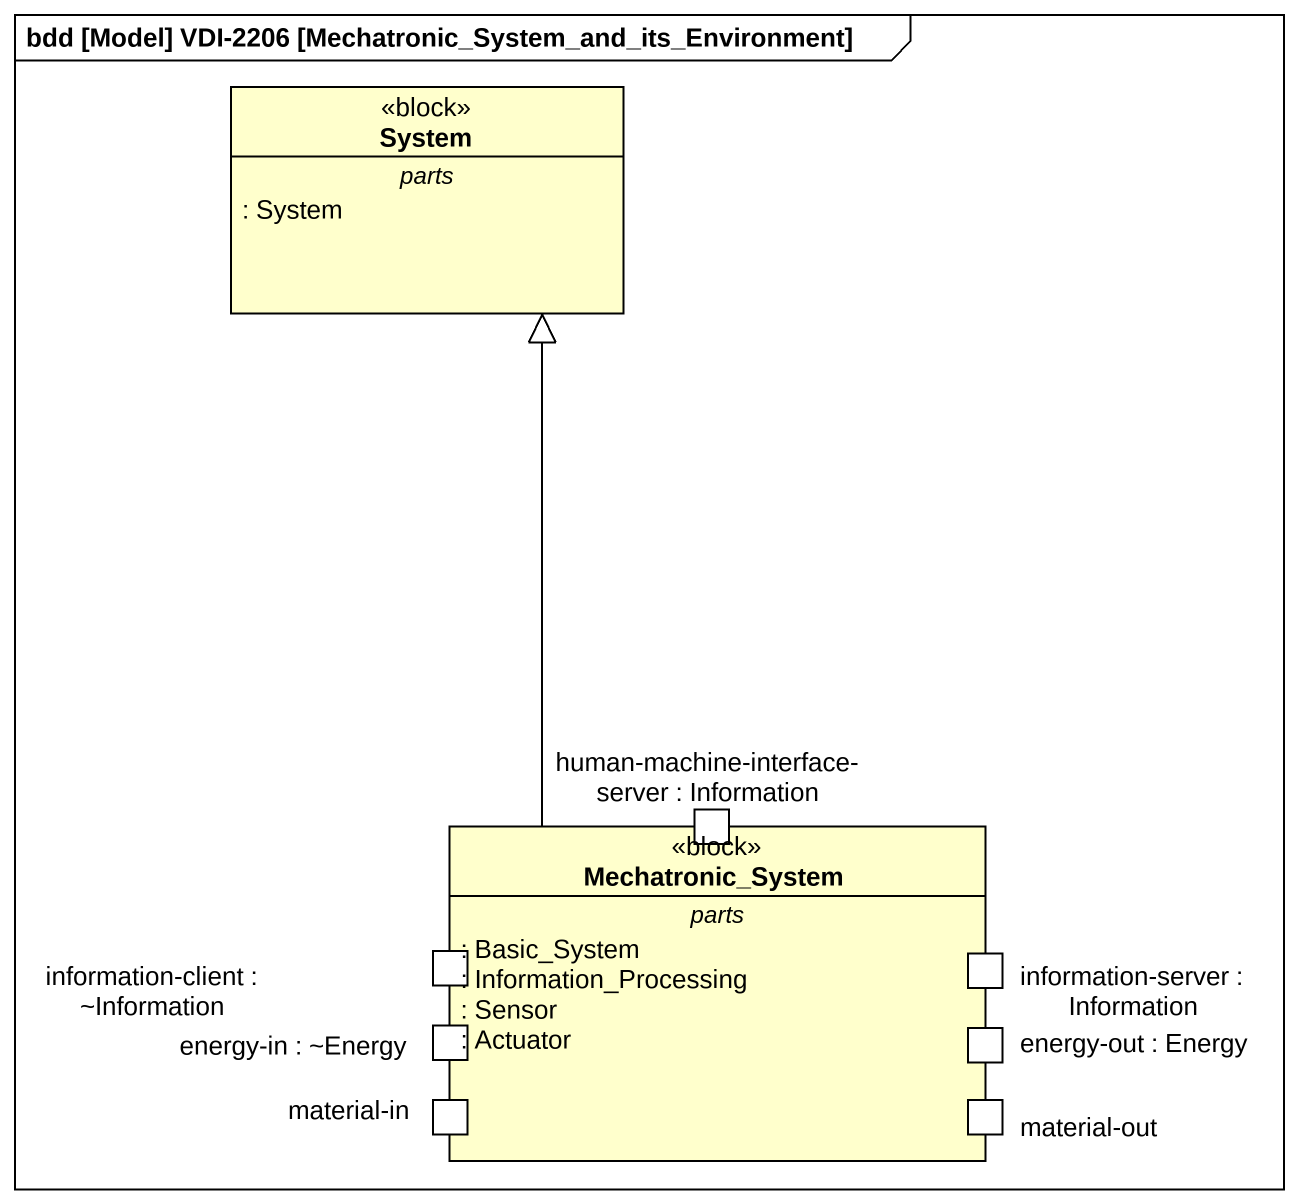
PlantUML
@startuml
mainframe bdd [Model] VDI-2206 [Mechatronic_System_and_its_Environment]
hide circle
hide empty members
class System <<block>> {
  -- parts --
  : System
}
class Mechatronic_System <<block>> {
  -- parts --
  : Basic_System
  : Information_Processing
  : Sensor
  : Actuator
  -- ports --
  material-out
  material-in
  energy-out : Energy
  energy-in : ~Energy
  information-client : ~Information
  information-server : Information
  human-machine-interface-server : Information
}
Mechatronic_System -up-|> System
@enduml
